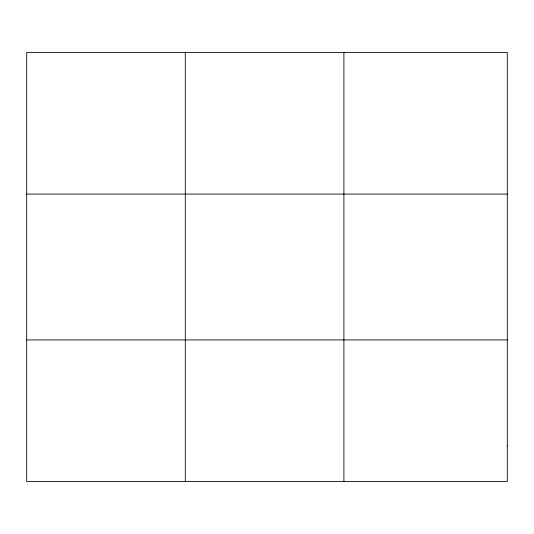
<?xml version="1.0" encoding="UTF-8"?>
<svg xmlns="http://www.w3.org/2000/svg" width="534" height="534" viewBox="0 0 534 534"><rect width="100%" height="100%" fill="white"/><g stroke="black" fill="none" stroke-linecap="round" stroke-linejoin="round"><path stroke-width="0.8" d="M185.298 52.499L185.298 481.501M343.896 52.499L343.896 481.501M26.7 194.069L507.3 194.069M26.7 339.931L507.3 339.931M507.3 446.11L507.3 481.501L26.7 481.501L26.7 52.499L507.3 52.499L507.3 446.11"/></g></svg>
